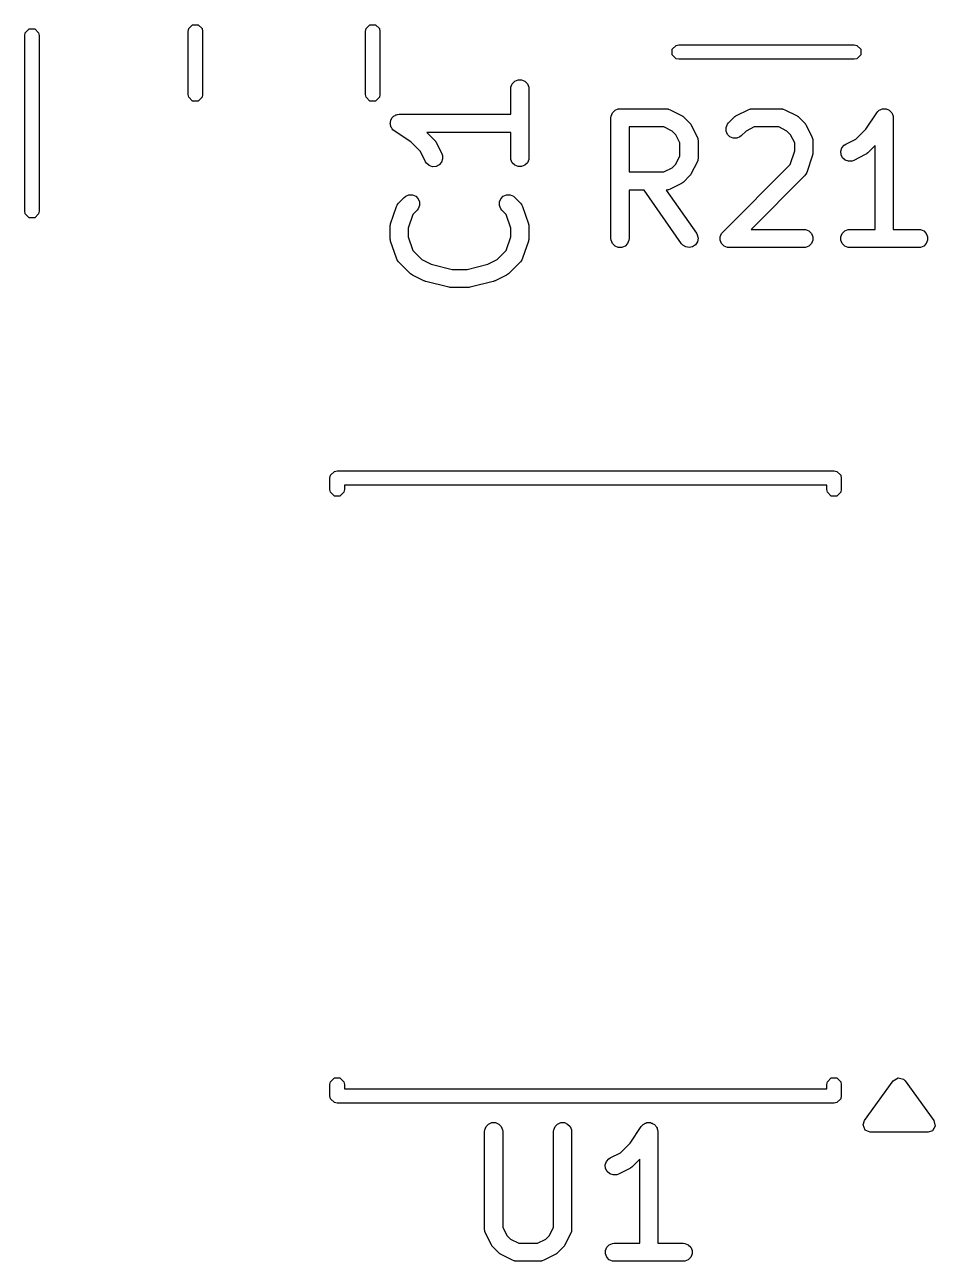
# Model space of a CAD drawing. Header units: millimetres. Extents: x 113.4 to 170.4, y -113 to -74.5.
# Drawn here: x 141.75 to 149.3, y -94.43 to -84.18 of the extents above; entities that cross this region are included whole.
import ezdxf

# ---------------------------------------------------------------- set-up
doc = ezdxf.new("R2010")
doc.units = ezdxf.units.MM
doc.layers.add('F.Silkscreen', color=41, linetype='CONTINUOUS', true_color=0xf2eda1)

msp = doc.modelspace()

# ---------------------------------------------------------------- linework, layer by layer
at = {"layer": 'F.Silkscreen', "linetype": 'CONTINUOUS'}
for p, q in [((141.754567, -84.249975), (141.787039, -84.217503)), ((141.787039, -84.217503), (141.832961, -84.217503)), ((141.832961, -84.217503), (141.865433, -84.249975)), ((143.105, -84.238748), (143.109567, -84.215787)), ((143.109567, -84.215787), (143.142039, -84.183315)), ((143.142039, -84.183315), (143.187961, -84.183315)), ((143.187961, -84.183315), (143.220433, -84.215787)), ((143.220433, -84.215787), (143.225, -84.238748)), ((144.575, -84.238748), (144.579567, -84.215787)), ((144.579567, -84.215787), (144.612039, -84.183315)), ((144.612039, -84.183315), (144.657961, -84.183315)), ((144.657961, -84.183315), (144.690433, -84.215787)), ((144.690433, -84.215787), (144.695, -84.238748)), ((141.75, -84.272936), (141.754567, -84.249975)), ((141.75, -85.727064), (141.75, -84.272936)), ((141.865433, -84.249975), (141.87, -84.272936)), ((141.87, -84.272936), (141.87, -85.727064)), ((143.105, -84.761252), (143.105, -84.238748)), ((143.225, -84.238748), (143.225, -84.761252)), ((144.575, -84.761252), (144.575, -84.238748)), ((144.695, -84.238748), (144.695, -84.761252)), ((147.117503, -84.387039), (147.149975, -84.354567)), ((147.117503, -84.432961), (147.117503, -84.387039)), ((147.149975, -84.354567), (147.172936, -84.35)), ((147.172936, -84.35), (148.627064, -84.35)), ((148.627064, -84.35), (148.650025, -84.354567)), ((148.650025, -84.354567), (148.682497, -84.387039)), ((148.682497, -84.387039), (148.682497, -84.432961)), ((147.149975, -84.465433), (147.117503, -84.432961)), ((147.172936, -84.47), (147.149975, -84.465433)), ((148.627064, -84.47), (147.172936, -84.47)), ((148.650025, -84.465433), (148.627064, -84.47)), ((148.682497, -84.432961), (148.650025, -84.465433)), ((145.779819, -84.714285), (145.78126, -84.699653)), ((145.779819, -84.924999), (145.779819, -84.714285)), ((145.78126, -84.699653), (145.792459, -84.672617)), ((145.792459, -84.672617), (145.813151, -84.651925)), ((145.813151, -84.651925), (145.840187, -84.640726)), ((145.840187, -84.640726), (145.869451, -84.640726)), ((145.869451, -84.640726), (145.896487, -84.651925)), ((145.896487, -84.651925), (145.917179, -84.672617)), ((145.917179, -84.672617), (145.928378, -84.699653)), ((145.928378, -84.699653), (145.929819, -84.714285)), ((145.929819, -84.714285), (145.929819, -85.285713)), ((143.109567, -84.784213), (143.105, -84.761252)), ((143.142039, -84.816685), (143.109567, -84.784213)), ((143.187961, -84.816685), (143.142039, -84.816685)), ((143.220433, -84.784213), (143.187961, -84.816685)), ((143.225, -84.761252), (143.220433, -84.784213)), ((144.579567, -84.784213), (144.575, -84.761252)), ((144.612039, -84.816685), (144.579567, -84.784213)), ((144.657961, -84.816685), (144.612039, -84.816685)), ((144.690433, -84.784213), (144.657961, -84.816685)), ((144.695, -84.761252), (144.690433, -84.784213)), ((144.801731, -84.947021), (144.8079, -84.942889)), ((144.8079, -84.942889), (144.813151, -84.937639)), ((144.813151, -84.937639), (144.81994, -84.934826)), ((144.81994, -84.934826), (144.826046, -84.930738)), ((144.826046, -84.930738), (144.833326, -84.929281)), ((144.833326, -84.929281), (144.840187, -84.92644)), ((144.840187, -84.92644), (144.854663, -84.925014)), ((144.854663, -84.925014), (144.85474, -84.924999)), ((144.85474, -84.924999), (144.854766, -84.925004)), ((144.854766, -84.925004), (144.854819, -84.924999)), ((144.854819, -84.924999), (145.779819, -84.924999)), ((146.610714, -84.954819), (146.612155, -84.940187)), ((146.612155, -84.940187), (146.623354, -84.913151)), ((146.623354, -84.913151), (146.644046, -84.892459)), ((146.644046, -84.892459), (146.671082, -84.88126)), ((146.671082, -84.88126), (146.685714, -84.879819)), ((146.685714, -84.879819), (147.066666, -84.879819)), ((147.066666, -84.879819), (147.081298, -84.88126)), ((147.081298, -84.88126), (147.083787, -84.882291)), ((147.083787, -84.882291), (147.086475, -84.882482)), ((147.086475, -84.882482), (147.100207, -84.887737)), ((147.100207, -84.887737), (147.195445, -84.935356)), ((147.195445, -84.935356), (147.201744, -84.93932)), ((147.201744, -84.93932), (147.203572, -84.940078)), ((147.203572, -84.940078), (147.205628, -84.941766)), ((147.205628, -84.941766), (147.207888, -84.943188)), ((147.207888, -84.943188), (147.209187, -84.944686)), ((147.63843, -84.944686), (147.63973, -84.943188)), ((147.63973, -84.943188), (147.641989, -84.941766)), ((147.641989, -84.941766), (147.644046, -84.940078)), ((147.644046, -84.940078), (147.645873, -84.93932)), ((147.645873, -84.93932), (147.652173, -84.935356)), ((147.652173, -84.935356), (147.747411, -84.887737)), ((147.747411, -84.887737), (147.761142, -84.882482)), ((147.761142, -84.882482), (147.763831, -84.88229)), ((147.763831, -84.88229), (147.76632, -84.88126)), ((147.76632, -84.88126), (147.780952, -84.879819)), ((147.780952, -84.879819), (148.019047, -84.879819)), ((148.019047, -84.879819), (148.033679, -84.88126)), ((148.033679, -84.88126), (148.036168, -84.882291)), ((148.036168, -84.882291), (148.038856, -84.882482)), ((148.038856, -84.882482), (148.052588, -84.887737)), ((148.052588, -84.887737), (148.147826, -84.935356)), ((148.147826, -84.935356), (148.154125, -84.93932)), ((148.154125, -84.93932), (148.155953, -84.940078)), ((148.155953, -84.940078), (148.158009, -84.941766)), ((148.158009, -84.941766), (148.160269, -84.943188)), ((148.160269, -84.943188), (148.161568, -84.944686)), ((148.722666, -85.049896), (148.813786, -84.913216)), ((148.813786, -84.913216), (148.81382, -84.913173)), ((148.81382, -84.913173), (148.81383, -84.913151)), ((148.81383, -84.913151), (148.813881, -84.913099)), ((148.813881, -84.913099), (148.823102, -84.901841)), ((148.823102, -84.901841), (148.829271, -84.897709)), ((148.829271, -84.897709), (148.834522, -84.892459)), ((148.834522, -84.892459), (148.841311, -84.889646)), ((148.841311, -84.889646), (148.847417, -84.885558)), ((148.847417, -84.885558), (148.854697, -84.884101)), ((148.854697, -84.884101), (148.861558, -84.88126)), ((148.861558, -84.88126), (148.868906, -84.88126)), ((148.868906, -84.88126), (148.876111, -84.879819)), ((148.876111, -84.879819), (148.883395, -84.88126)), ((148.883395, -84.88126), (148.890822, -84.88126)), ((148.890822, -84.88126), (148.89761, -84.884072)), ((148.89761, -84.884072), (148.904819, -84.885498)), ((148.904819, -84.885498), (148.910998, -84.889617)), ((148.910998, -84.889617), (148.917858, -84.892459)), ((148.917858, -84.892459), (148.923051, -84.897652)), ((148.923051, -84.897652), (148.929168, -84.90173)), ((148.929168, -84.90173), (148.933301, -84.907902)), ((148.933301, -84.907902), (148.93855, -84.913151)), ((148.93855, -84.913151), (148.941361, -84.919938)), ((148.941361, -84.919938), (148.945451, -84.926045)), ((148.945451, -84.926045), (148.946907, -84.933326)), ((148.946907, -84.933326), (148.949749, -84.940187)), ((148.949749, -84.940187), (148.951174, -84.954663)), ((144.779819, -85.000078), (144.78126, -84.992793)), ((144.78126, -85.007282), (144.779819, -85.000078)), ((144.78126, -84.985367), (144.784072, -84.978578)), ((144.78126, -84.992793), (144.78126, -84.985367)), ((144.78126, -85.014631), (144.78126, -85.007282)), ((144.784101, -85.021491), (144.78126, -85.014631)), ((144.784072, -84.978578), (144.785498, -84.97137)), ((144.785558, -85.028772), (144.784101, -85.021491)), ((144.785498, -84.97137), (144.789617, -84.965191)), ((144.789646, -85.034877), (144.785558, -85.028772)), ((144.789617, -84.965191), (144.792459, -84.958331)), ((144.792459, -85.041667), (144.789646, -85.034877)), ((144.792459, -84.958331), (144.797654, -84.953135)), ((144.797709, -85.046917), (144.792459, -85.041667)), ((144.797654, -84.953135), (144.801731, -84.947021)), ((146.610714, -85.954819), (146.610714, -84.954819)), ((147.048961, -85.029819), (146.760714, -85.029819)), ((146.760714, -85.029819), (146.760714, -85.403628)), ((147.117477, -85.064077), (147.048961, -85.029819)), ((147.209187, -84.944686), (147.214937, -84.949405)), ((147.214937, -84.949405), (147.262556, -84.997024)), ((147.262556, -84.997024), (147.267274, -85.002773)), ((147.267274, -85.002773), (147.268773, -85.004073)), ((147.268773, -85.004073), (147.270194, -85.006332)), ((147.270194, -85.006332), (147.271883, -85.008389)), ((147.271883, -85.008389), (147.27264, -85.010216)), ((147.27264, -85.010216), (147.276605, -85.016516)), ((147.276605, -85.016516), (147.324224, -85.111754)), ((147.564536, -85.035426), (147.575735, -85.008389)), ((147.564536, -85.064688), (147.564536, -85.035426)), ((147.575735, -85.008389), (147.585062, -84.997024)), ((147.585062, -84.997024), (147.632681, -84.949405)), ((147.632681, -84.949405), (147.63843, -84.944686)), ((147.798657, -85.029819), (147.730141, -85.064077)), ((148.001342, -85.029819), (147.798657, -85.029819)), ((148.069858, -85.064077), (148.001342, -85.029819)), ((148.161568, -84.944686), (148.167318, -84.949405)), ((148.167318, -84.949405), (148.214937, -84.997024)), ((148.214937, -84.997024), (148.219655, -85.002773)), ((148.219655, -85.002773), (148.221154, -85.004073)), ((148.221154, -85.004073), (148.222575, -85.006332)), ((148.222575, -85.006332), (148.224264, -85.008389)), ((148.224264, -85.008389), (148.225021, -85.010216)), ((148.225021, -85.010216), (148.228986, -85.016516)), ((148.228986, -85.016516), (148.276605, -85.111754)), ((148.951174, -84.954663), (148.95119, -84.95474)), ((148.95119, -84.95474), (148.951184, -84.954766)), ((148.951184, -84.954766), (148.95119, -84.954819)), ((148.95119, -84.954819), (148.95119, -85.879819)), ((144.801841, -85.053087), (144.797709, -85.046917)), ((144.813099, -85.062307), (144.801841, -85.053087)), ((144.813151, -85.062359), (144.813099, -85.062307)), ((144.813173, -85.062368), (144.813151, -85.062359)), ((144.813216, -85.062403), (144.813173, -85.062368)), ((144.949894, -85.153521), (144.813216, -85.062403)), ((145.779819, -85.074999), (145.083504, -85.074999)), ((145.083504, -85.074999), (145.145947, -85.137442)), ((145.145947, -85.137442), (145.150667, -85.143192)), ((145.150667, -85.143192), (145.152164, -85.144491)), ((145.152164, -85.144491), (145.153583, -85.146745)), ((145.153583, -85.146745), (145.155275, -85.148807)), ((145.779819, -85.285713), (145.779819, -85.074999)), ((147.147884, -85.094484), (147.117477, -85.064077)), ((147.182142, -85.163), (147.147884, -85.094484)), ((147.324224, -85.111754), (147.329479, -85.125485)), ((147.329479, -85.125485), (147.32967, -85.128174)), ((147.32967, -85.128174), (147.330701, -85.130663)), ((147.330701, -85.130663), (147.332142, -85.145295)), ((147.332142, -85.145295), (147.332142, -85.288152)), ((147.575735, -85.091725), (147.564536, -85.064688)), ((147.596427, -85.112417), (147.575735, -85.091725)), ((147.623464, -85.123616), (147.596427, -85.112417)), ((147.652726, -85.123616), (147.623464, -85.123616)), ((147.679763, -85.112417), (147.652726, -85.123616)), ((147.691128, -85.10309), (147.679763, -85.112417)), ((147.730141, -85.064077), (147.691128, -85.10309)), ((148.100265, -85.094484), (148.069858, -85.064077)), ((148.134523, -85.163), (148.100265, -85.094484)), ((148.276605, -85.111754), (148.28186, -85.125485)), ((148.28186, -85.125485), (148.282051, -85.128174)), ((148.282051, -85.128174), (148.283082, -85.130663)), ((148.283082, -85.130663), (148.284523, -85.145295)), ((148.284523, -85.145295), (148.284523, -85.240533)), ((148.556935, -85.173451), (148.641287, -85.131275)), ((148.641287, -85.131275), (148.722666, -85.049896)), ((145.031275, -85.234902), (144.949894, -85.153521)), ((145.073451, -85.319254), (145.031275, -85.234902)), ((145.155275, -85.148807), (145.156033, -85.150639)), ((145.156033, -85.150639), (145.159996, -85.156934)), ((145.159996, -85.156934), (145.207615, -85.252172)), ((147.182142, -85.270447), (147.182142, -85.163)), ((148.096351, -85.342876), (148.134523, -85.228363)), ((148.134523, -85.228363), (148.134523, -85.163)), ((148.283934, -85.249914), (148.283343, -85.252511)), ((148.284523, -85.240533), (148.283793, -85.247939)), ((148.283793, -85.247939), (148.283934, -85.249914)), ((148.516065, -85.231152), (148.525319, -85.203391)), ((148.518139, -85.260342), (148.516065, -85.231152)), ((148.525319, -85.203391), (148.544492, -85.181283)), ((148.544492, -85.181283), (148.556935, -85.173451)), ((148.732997, -85.250665), (148.731698, -85.252164)), ((148.738747, -85.245947), (148.732997, -85.250665)), ((148.80119, -85.183504), (148.738747, -85.245947)), ((148.80119, -85.879819), (148.80119, -85.183504)), ((145.081283, -85.331697), (145.073451, -85.319254)), ((145.103391, -85.35087), (145.081283, -85.331697)), ((145.131152, -85.360124), (145.103391, -85.35087)), ((145.186517, -85.344962), (145.160342, -85.35805)), ((145.20569, -85.322855), (145.186517, -85.344962)), ((145.214944, -85.295093), (145.20569, -85.322855)), ((145.207615, -85.252172), (145.21287, -85.265903)), ((145.21287, -85.265903), (145.214944, -85.295093)), ((145.78126, -85.300345), (145.779819, -85.285713)), ((145.792459, -85.327381), (145.78126, -85.300345)), ((145.813151, -85.348073), (145.792459, -85.327381)), ((145.840187, -85.359272), (145.813151, -85.348073)), ((145.896487, -85.348073), (145.869451, -85.359272)), ((145.917179, -85.327381), (145.896487, -85.348073)), ((145.928378, -85.300345), (145.917179, -85.327381)), ((145.929819, -85.285713), (145.928378, -85.300345)), ((147.117477, -85.36937), (147.147884, -85.338963)), ((147.147884, -85.338963), (147.182142, -85.270447)), ((147.324224, -85.321693), (147.276605, -85.416931)), ((147.329479, -85.307962), (147.324224, -85.321693)), ((147.32967, -85.305272), (147.329479, -85.307962)), ((147.330701, -85.302784), (147.32967, -85.305272)), ((147.332142, -85.288152), (147.330701, -85.302784)), ((147.537443, -85.901786), (148.096351, -85.342876)), ((148.280674, -85.264251), (148.233055, -85.407107)), ((148.282323, -85.256995), (148.280674, -85.264251)), ((148.283082, -85.255165), (148.282323, -85.256995)), ((148.283343, -85.252511), (148.283082, -85.255165)), ((148.531226, -85.286517), (148.518139, -85.260342)), ((148.553334, -85.30569), (148.531226, -85.286517)), ((148.581095, -85.314944), (148.553334, -85.30569)), ((148.610285, -85.31287), (148.581095, -85.314944)), ((148.624017, -85.307615), (148.610285, -85.31287)), ((148.719255, -85.259996), (148.624017, -85.307615)), ((148.725554, -85.256031), (148.719255, -85.259996)), ((148.727382, -85.255274), (148.725554, -85.256031)), ((148.729438, -85.253585), (148.727382, -85.255274)), ((148.731698, -85.252164), (148.729438, -85.253585)), ((145.160342, -85.35805), (145.131152, -85.360124)), ((145.869451, -85.359272), (145.840187, -85.359272)), ((146.760714, -85.403628), (147.048961, -85.403628)), ((147.048961, -85.403628), (147.117477, -85.36937)), ((147.262556, -85.436423), (147.214937, -85.484042)), ((147.267274, -85.430673), (147.262556, -85.436423)), ((147.268773, -85.429374), (147.267274, -85.430673)), ((147.270194, -85.427114), (147.268773, -85.429374)), ((147.271883, -85.425058), (147.270194, -85.427114)), ((147.27264, -85.42323), (147.271883, -85.425058)), ((147.276605, -85.416931), (147.27264, -85.42323)), ((148.214937, -85.436423), (147.771542, -85.879819)), ((148.224265, -85.425058), (148.214937, -85.436423)), ((148.225296, -85.422567), (148.224265, -85.425058)), ((148.227061, -85.420533), (148.225296, -85.422567)), ((148.233055, -85.407107), (148.227061, -85.420533)), ((146.88476, -85.553628), (146.760714, -85.553628)), ((146.760714, -85.553628), (146.760714, -85.954819)), ((147.1957, -85.997829), (146.88476, -85.553628)), ((147.081298, -85.552187), (147.067781, -85.553518)), ((147.067781, -85.553518), (147.318585, -85.91181)), ((147.083787, -85.551155), (147.081298, -85.552187)), ((147.086475, -85.550965), (147.083787, -85.551155)), ((147.100207, -85.54571), (147.086475, -85.550965)), ((147.195445, -85.498091), (147.100207, -85.54571)), ((147.201744, -85.494126), (147.195445, -85.498091)), ((147.203572, -85.493369), (147.201744, -85.494126)), ((147.205628, -85.49168), (147.203572, -85.493369)), ((147.207888, -85.490259), (147.205628, -85.49168)), ((147.209187, -85.48876), (147.207888, -85.490259)), ((147.214937, -85.484042), (147.209187, -85.48876)), ((144.849405, -85.661252), (144.897024, -85.613633)), ((144.897024, -85.613633), (144.908389, -85.604306)), ((144.908389, -85.604306), (144.935425, -85.593107)), ((144.935425, -85.593107), (144.964688, -85.593107)), ((144.964688, -85.593107), (144.991724, -85.604306)), ((144.991724, -85.604306), (145.012417, -85.624999)), ((145.012417, -85.624999), (145.023616, -85.652035)), ((145.023616, -85.652035), (145.023616, -85.681298)), ((145.686021, -85.652035), (145.697219, -85.624999)), ((145.686021, -85.681298), (145.686021, -85.652035)), ((145.697219, -85.624999), (145.717912, -85.604306)), ((145.717912, -85.604306), (145.744948, -85.593107)), ((145.744948, -85.593107), (145.774211, -85.593107)), ((145.774211, -85.593107), (145.801247, -85.604305)), ((145.801247, -85.604305), (145.812612, -85.613632)), ((145.812612, -85.613632), (145.860232, -85.661251)), ((141.754567, -85.750025), (141.75, -85.727064)), ((141.787039, -85.782497), (141.754567, -85.750025)), ((141.865433, -85.750025), (141.832961, -85.782497)), ((141.87, -85.727064), (141.865433, -85.750025)), ((144.783668, -85.833425), (144.831287, -85.690568)), ((144.831287, -85.690568), (144.837281, -85.677143)), ((144.837281, -85.677143), (144.839046, -85.675107)), ((144.839046, -85.675107), (144.840078, -85.672617)), ((144.840078, -85.672617), (144.849405, -85.661252)), ((144.96799, -85.754798), (144.929819, -85.869312)), ((145.00309, -85.719699), (144.96799, -85.754798)), ((145.012417, -85.708334), (145.00309, -85.719699)), ((145.023616, -85.681298), (145.012417, -85.708334)), ((145.69722, -85.708334), (145.686021, -85.681298)), ((145.706548, -85.7197), (145.69722, -85.708334)), ((145.741648, -85.754799), (145.706548, -85.7197)), ((145.779819, -85.869312), (145.741648, -85.754799)), ((145.860232, -85.661251), (145.86956, -85.672617)), ((145.86956, -85.672617), (145.87059, -85.675105)), ((145.87059, -85.675105), (145.872357, -85.677142)), ((145.872357, -85.677142), (145.878351, -85.690568)), ((145.878351, -85.690568), (145.92597, -85.833424)), ((141.832961, -85.782497), (141.787039, -85.782497)), ((144.779819, -85.857142), (144.780548, -85.849736)), ((144.779819, -85.95238), (144.779819, -85.857142)), ((144.780408, -85.847762), (144.780998, -85.845164)), ((144.780548, -85.849736), (144.780408, -85.847762)), ((144.780998, -85.845164), (144.78126, -85.84251)), ((144.78126, -85.84251), (144.782018, -85.840678)), ((144.782018, -85.840678), (144.783668, -85.833425)), ((145.92597, -85.833424), (145.927619, -85.840679)), ((145.927619, -85.840679), (145.928378, -85.84251)), ((145.928378, -85.84251), (145.928639, -85.845163)), ((145.928639, -85.845163), (145.92923, -85.847761)), ((145.92923, -85.847761), (145.929089, -85.849735)), ((145.929089, -85.849735), (145.929819, -85.857142)), ((145.929819, -85.857142), (145.929819, -85.95238)), ((144.780548, -85.959785), (144.779819, -85.95238)), ((144.780408, -85.96176), (144.780548, -85.959785)), ((144.780998, -85.964357), (144.780408, -85.96176)), ((144.78126, -85.967012), (144.780998, -85.964357)), ((144.782018, -85.968843), (144.78126, -85.967012)), ((144.929819, -85.869312), (144.929819, -85.940209)), ((144.929819, -85.940209), (144.96799, -86.054723)), ((145.741648, -86.054722), (145.779819, -85.94021)), ((145.779819, -85.94021), (145.779819, -85.869312)), ((145.928378, -85.967012), (145.927619, -85.968842)), ((145.928639, -85.964358), (145.928378, -85.967012)), ((145.92923, -85.961761), (145.928639, -85.964358)), ((145.929819, -85.95238), (145.929089, -85.959786)), ((145.929089, -85.959786), (145.92923, -85.961761)), ((146.612155, -85.969451), (146.610714, -85.954819)), ((146.760714, -85.954819), (146.759273, -85.969451)), ((147.318585, -85.91181), (147.325795, -85.924623)), ((147.325795, -85.924623), (147.332124, -85.953194)), ((147.332124, -85.953194), (147.327039, -85.982012)), ((147.516917, -85.940187), (147.528116, -85.913151)), ((147.516917, -85.969451), (147.516917, -85.940187)), ((147.528116, -85.913151), (147.537443, -85.901786)), ((147.771542, -85.879819), (148.209523, -85.879819)), ((148.209523, -85.879819), (148.224155, -85.88126)), ((148.224155, -85.88126), (148.251191, -85.892459)), ((148.251191, -85.892459), (148.271883, -85.913151)), ((148.271883, -85.913151), (148.283082, -85.940187)), ((148.283082, -85.940187), (148.283082, -85.969451)), ((148.516917, -85.940187), (148.528116, -85.913151)), ((148.516917, -85.969451), (148.516917, -85.940187)), ((148.528116, -85.913151), (148.548808, -85.892459)), ((148.548808, -85.892459), (148.575844, -85.88126)), ((148.575844, -85.88126), (148.590476, -85.879819)), ((148.590476, -85.879819), (148.80119, -85.879819)), ((148.95119, -85.879819), (149.161904, -85.879819)), ((149.161904, -85.879819), (149.176536, -85.88126)), ((149.176536, -85.88126), (149.203572, -85.892459)), ((149.203572, -85.892459), (149.224264, -85.913151)), ((149.224264, -85.913151), (149.235463, -85.940187)), ((149.235463, -85.940187), (149.235463, -85.969451)), ((144.783668, -85.976097), (144.782018, -85.968843)), ((144.831287, -86.118954), (144.783668, -85.976097)), ((144.96799, -86.054723), (145.042103, -86.128836)), ((145.667534, -86.128835), (145.741648, -86.054722)), ((145.92597, -85.976098), (145.878351, -86.118954)), ((145.927619, -85.968842), (145.92597, -85.976098)), ((146.623354, -85.996487), (146.612155, -85.969451)), ((146.644046, -86.017179), (146.623354, -85.996487)), ((146.671082, -86.028378), (146.644046, -86.017179)), ((146.700346, -86.028378), (146.671082, -86.028378)), ((146.727382, -86.017179), (146.700346, -86.028378)), ((146.748074, -85.996487), (146.727382, -86.017179)), ((146.759273, -85.969451), (146.748074, -85.996487)), ((147.205271, -86.008989), (147.1957, -85.997829)), ((147.22995, -86.024716), (147.205271, -86.008989)), ((147.258767, -86.029802), (147.22995, -86.024716)), ((147.287338, -86.023472), (147.258767, -86.029802)), ((147.311312, -86.00669), (147.287338, -86.023472)), ((147.327039, -85.982012), (147.311312, -86.00669)), ((147.528116, -85.996487), (147.516917, -85.969451)), ((147.548808, -86.017179), (147.528116, -85.996487)), ((147.575844, -86.028378), (147.548808, -86.017179)), ((147.590476, -86.029819), (147.575844, -86.028378)), ((148.209523, -86.029819), (147.590476, -86.029819)), ((148.224155, -86.028378), (148.209523, -86.029819)), ((148.251191, -86.017179), (148.224155, -86.028378)), ((148.271883, -85.996487), (148.251191, -86.017179)), ((148.283082, -85.969451), (148.271883, -85.996487)), ((148.528116, -85.996487), (148.516917, -85.969451)), ((148.548808, -86.017179), (148.528116, -85.996487)), ((148.575844, -86.028378), (148.548808, -86.017179)), ((148.590476, -86.029819), (148.575844, -86.028378)), ((149.161904, -86.029819), (148.590476, -86.029819)), ((149.176536, -86.028378), (149.161904, -86.029819)), ((149.203572, -86.017179), (149.176536, -86.028378)), ((149.224264, -85.996487), (149.203572, -86.017179)), ((149.235463, -85.969451), (149.224264, -85.996487)), ((144.837281, -86.132379), (144.831287, -86.118954)), ((144.839046, -86.134414), (144.837281, -86.132379)), ((144.840078, -86.136905), (144.839046, -86.134414)), ((144.849405, -86.14827), (144.840078, -86.136905)), ((144.944643, -86.243508), (144.849405, -86.14827)), ((145.042103, -86.128836), (145.11909, -86.167329)), ((145.11909, -86.167329), (145.292624, -86.210713)), ((145.417013, -86.210713), (145.590547, -86.167329)), ((145.590547, -86.167329), (145.667534, -86.128835)), ((145.860233, -86.14827), (145.764994, -86.243508)), ((145.869561, -86.136905), (145.860233, -86.14827)), ((145.870592, -86.134414), (145.869561, -86.136905)), ((145.872357, -86.13238), (145.870592, -86.134414)), ((145.878351, -86.118954), (145.872357, -86.13238)), ((144.950393, -86.248228), (144.944643, -86.243508)), ((144.951692, -86.249725), (144.950393, -86.248228)), ((144.953946, -86.251144), (144.951692, -86.249725)), ((144.956008, -86.252836), (144.953946, -86.251144)), ((144.95784, -86.253594), (144.956008, -86.252836)), ((144.964135, -86.257557), (144.95784, -86.253594)), ((145.059373, -86.305176), (144.964135, -86.257557)), ((145.292624, -86.210713), (145.417013, -86.210713)), ((145.745502, -86.257557), (145.650264, -86.305176)), ((145.751798, -86.253593), (145.745502, -86.257557)), ((145.753628, -86.252836), (145.751798, -86.253593)), ((145.755686, -86.251146), (145.753628, -86.252836)), ((145.757945, -86.249725), (145.755686, -86.251146)), ((145.759244, -86.248226), (145.757945, -86.249725)), ((145.764994, -86.243508), (145.759244, -86.248226)), ((145.060442, -86.305585), (145.059373, -86.305176)), ((145.060878, -86.305908), (145.060442, -86.305585)), ((145.067014, -86.3081), (145.060878, -86.305908)), ((145.073104, -86.310431), (145.067014, -86.3081)), ((145.073644, -86.310469), (145.073104, -86.310431)), ((145.074724, -86.310855), (145.073644, -86.310469)), ((145.2652, -86.358474), (145.074724, -86.310855)), ((145.267736, -86.358849), (145.2652, -86.358474)), ((145.268758, -86.359272), (145.267736, -86.358849)), ((145.27427, -86.359814), (145.268758, -86.359272)), ((145.279744, -86.360624), (145.27427, -86.359814)), ((145.280836, -86.360461), (145.279744, -86.360624)), ((145.28339, -86.360713), (145.280836, -86.360461)), ((145.426247, -86.360713), (145.28339, -86.360713)), ((145.4288, -86.360461), (145.426247, -86.360713)), ((145.429893, -86.360624), (145.4288, -86.360461)), ((145.435366, -86.359814), (145.429893, -86.360624)), ((145.440879, -86.359272), (145.435366, -86.359814)), ((145.4419, -86.358849), (145.440879, -86.359272)), ((145.444437, -86.358474), (145.4419, -86.358849)), ((145.634913, -86.310855), (145.444437, -86.358474)), ((145.635992, -86.310469), (145.634913, -86.310855)), ((145.636532, -86.310431), (145.635992, -86.310469)), ((145.642613, -86.308103), (145.636532, -86.310431)), ((145.648759, -86.305908), (145.642613, -86.308103)), ((145.649194, -86.305585), (145.648759, -86.305908)), ((145.650264, -86.305176), (145.649194, -86.305585)), ((144.284567, -87.917039), (144.317039, -87.884567)), ((144.317039, -87.884567), (144.34, -87.88)), ((144.34, -87.88), (148.46, -87.88)), ((148.46, -87.88), (148.482961, -87.884567)), ((148.482961, -87.884567), (148.515433, -87.917039)), ((144.28, -87.94), (144.284567, -87.917039)), ((144.28, -88.035), (144.28, -87.94)), ((148.4, -88), (144.4, -88)), ((144.4, -88), (144.4, -88.035)), ((148.4, -88.035), (148.4, -88)), ((148.515433, -87.917039), (148.52, -87.94)), ((148.52, -87.94), (148.52, -88.035)), ((144.284567, -88.057961), (144.28, -88.035)), ((144.317039, -88.090433), (144.284567, -88.057961)), ((144.362961, -88.090433), (144.317039, -88.090433)), ((144.395433, -88.057961), (144.362961, -88.090433)), ((144.4, -88.035), (144.395433, -88.057961)), ((148.404567, -88.057961), (148.4, -88.035)), ((148.437039, -88.090433), (148.404567, -88.057961)), ((148.482961, -88.090433), (148.437039, -88.090433)), ((148.515433, -88.057961), (148.482961, -88.090433)), ((148.52, -88.035), (148.515433, -88.057961)), ((144.284567, -92.942039), (144.317039, -92.909567)), ((144.317039, -92.909567), (144.362961, -92.909567)), ((144.362961, -92.909567), (144.395433, -92.942039)), ((148.404567, -92.942039), (148.437039, -92.909567)), ((148.437039, -92.909567), (148.482961, -92.909567)), ((148.482961, -92.909567), (148.515433, -92.942039)), ((148.711476, -93.26471), (148.951476, -92.93471)), ((148.951476, -92.93471), (148.990642, -92.910734)), ((148.990642, -92.910734), (149.03529, -92.921476)), ((149.03529, -92.921476), (149.048524, -92.93471)), ((149.048524, -92.93471), (149.288524, -93.26471)), ((144.28, -92.965), (144.284567, -92.942039)), ((144.28, -93.06), (144.28, -92.965)), ((144.395433, -92.942039), (144.4, -92.965)), ((144.4, -92.965), (144.4, -93)), ((144.4, -93), (148.4, -93)), ((148.4, -92.965), (148.404567, -92.942039)), ((148.4, -93), (148.4, -92.965)), ((148.515433, -92.942039), (148.52, -92.965)), ((148.52, -92.965), (148.52, -93.06)), ((144.284567, -93.082961), (144.28, -93.06)), ((144.317039, -93.115433), (144.284567, -93.082961)), ((144.34, -93.12), (144.317039, -93.115433)), ((148.46, -93.12), (144.34, -93.12)), ((148.482961, -93.115433), (148.46, -93.12)), ((148.515433, -93.082961), (148.482961, -93.115433)), ((148.52, -93.06), (148.515433, -93.082961)), ((145.563095, -93.354819), (145.564536, -93.340187)), ((145.564536, -93.340187), (145.575735, -93.313151)), ((145.575735, -93.313151), (145.596427, -93.292459)), ((145.596427, -93.292459), (145.623463, -93.28126)), ((145.623463, -93.28126), (145.652727, -93.28126)), ((145.652727, -93.28126), (145.679763, -93.292459)), ((145.679763, -93.292459), (145.700455, -93.313151)), ((145.700455, -93.313151), (145.711654, -93.340187)), ((145.711654, -93.340187), (145.713095, -93.354819)), ((146.134523, -93.354819), (146.135964, -93.340187)), ((146.135964, -93.340187), (146.147163, -93.313151)), ((146.147163, -93.313151), (146.167855, -93.292459)), ((146.167855, -93.292459), (146.194891, -93.28126)), ((146.194891, -93.28126), (146.224155, -93.28126)), ((146.224155, -93.28126), (146.251191, -93.292459)), ((146.251191, -93.292459), (146.271883, -93.313151)), ((146.271883, -93.313151), (146.283082, -93.340187)), ((146.283082, -93.340187), (146.284523, -93.354819)), ((146.770285, -93.449896), (146.861405, -93.313216)), ((146.861405, -93.313216), (146.861439, -93.313173)), ((146.861439, -93.313173), (146.861449, -93.313151)), ((146.861449, -93.313151), (146.8615, -93.313099)), ((146.8615, -93.313099), (146.870721, -93.301841)), ((146.870721, -93.301841), (146.87689, -93.297709)), ((146.87689, -93.297709), (146.882141, -93.292459)), ((146.882141, -93.292459), (146.88893, -93.289646)), ((146.88893, -93.289646), (146.895036, -93.285558)), ((146.895036, -93.285558), (146.902316, -93.284101)), ((146.902316, -93.284101), (146.909177, -93.28126)), ((146.909177, -93.28126), (146.916525, -93.28126)), ((146.916525, -93.28126), (146.92373, -93.279819)), ((146.92373, -93.279819), (146.931014, -93.28126)), ((146.931014, -93.28126), (146.938441, -93.28126)), ((146.938441, -93.28126), (146.945229, -93.284072)), ((146.945229, -93.284072), (146.952438, -93.285498)), ((146.952438, -93.285498), (146.958617, -93.289617)), ((146.958617, -93.289617), (146.965477, -93.292459)), ((146.965477, -93.292459), (146.97067, -93.297652)), ((146.97067, -93.297652), (146.976787, -93.30173)), ((146.976787, -93.30173), (146.98092, -93.307902)), ((146.98092, -93.307902), (146.986169, -93.313151)), ((146.986169, -93.313151), (146.98898, -93.319938)), ((146.98898, -93.319938), (146.99307, -93.326045)), ((146.99307, -93.326045), (146.994526, -93.333326)), ((146.994526, -93.333326), (146.997368, -93.340187)), ((146.997368, -93.340187), (146.998793, -93.354663)), ((148.7, -93.3), (148.711476, -93.26471)), ((148.717574, -93.342426), (148.7, -93.3)), ((148.76, -93.36), (148.717574, -93.342426)), ((149.299266, -93.309358), (149.27529, -93.348524)), ((149.288524, -93.26471), (149.299266, -93.309358)), ((145.563095, -94.164342), (145.563095, -93.354819)), ((145.713095, -93.354819), (145.713095, -94.146637)), ((146.134523, -94.146637), (146.134523, -93.354819)), ((146.284523, -93.354819), (146.284523, -94.164342)), ((146.998793, -93.354663), (146.998809, -93.35474)), ((146.998809, -93.35474), (146.998803, -93.354766)), ((146.998803, -93.354766), (146.998809, -93.354819)), ((146.998809, -93.354819), (146.998809, -94.279819)), ((149.24, -93.36), (148.76, -93.36)), ((149.27529, -93.348524), (149.24, -93.36)), ((146.604554, -93.573451), (146.688906, -93.531275)), ((146.688906, -93.531275), (146.770285, -93.449896)), ((146.563684, -93.631152), (146.572938, -93.603391)), ((146.565758, -93.660342), (146.563684, -93.631152)), ((146.572938, -93.603391), (146.592111, -93.581283)), ((146.592111, -93.581283), (146.604554, -93.573451)), ((146.779317, -93.652164), (146.777057, -93.653585)), ((146.780616, -93.650665), (146.779317, -93.652164)), ((146.786366, -93.645947), (146.780616, -93.650665)), ((146.848809, -93.583504), (146.786366, -93.645947)), ((146.848809, -94.279819), (146.848809, -93.583504)), ((146.578845, -93.686517), (146.565758, -93.660342)), ((146.600953, -93.70569), (146.578845, -93.686517)), ((146.628714, -93.714944), (146.600953, -93.70569)), ((146.657904, -93.71287), (146.628714, -93.714944)), ((146.671636, -93.707615), (146.657904, -93.71287)), ((146.766874, -93.659996), (146.671636, -93.707615)), ((146.773173, -93.656031), (146.766874, -93.659996)), ((146.775001, -93.655274), (146.773173, -93.656031)), ((146.777057, -93.653585), (146.775001, -93.655274)), ((145.564536, -94.178974), (145.563095, -94.164342)), ((145.713095, -94.146637), (145.747353, -94.215153)), ((146.100264, -94.215153), (146.134523, -94.146637)), ((146.284523, -94.164342), (146.283082, -94.178974)), ((145.565567, -94.181463), (145.564536, -94.178974)), ((145.565758, -94.184151), (145.565567, -94.181463)), ((145.571013, -94.197883), (145.565758, -94.184151)), ((145.618632, -94.293121), (145.571013, -94.197883)), ((145.747353, -94.215153), (145.77776, -94.245561)), ((145.77776, -94.245561), (145.846276, -94.279819)), ((146.001342, -94.279819), (146.069857, -94.245561)), ((146.069857, -94.245561), (146.100264, -94.215153)), ((146.276605, -94.197883), (146.228986, -94.293121)), ((146.28186, -94.184152), (146.276605, -94.197883)), ((146.282051, -94.181462), (146.28186, -94.184152)), ((146.283082, -94.178974), (146.282051, -94.181462)), ((145.622595, -94.299417), (145.618632, -94.293121)), ((145.623353, -94.301247), (145.622595, -94.299417)), ((145.625042, -94.303305), (145.623353, -94.301247)), ((145.626464, -94.305564), (145.625042, -94.303305)), ((145.627962, -94.306863), (145.626464, -94.305564)), ((145.63268, -94.312612), (145.627962, -94.306863)), ((145.680299, -94.360232), (145.63268, -94.312612)), ((145.686048, -94.36495), (145.680299, -94.360232)), ((145.687349, -94.36645), (145.686048, -94.36495)), ((145.689608, -94.367872), (145.687349, -94.36645)), ((145.691665, -94.36956), (145.689608, -94.367872)), ((145.693492, -94.370317), (145.691665, -94.36956)), ((145.846276, -94.279819), (146.001342, -94.279819)), ((146.155953, -94.36956), (146.154125, -94.370317)), ((146.158009, -94.367872), (146.155953, -94.36956)), ((146.160269, -94.36645), (146.158009, -94.367872)), ((146.161569, -94.36495), (146.160269, -94.36645)), ((146.167319, -94.360232), (146.161569, -94.36495)), ((146.214937, -94.312613), (146.167319, -94.360232)), ((146.219655, -94.306863), (146.214937, -94.312613)), ((146.221154, -94.305564), (146.219655, -94.306863)), ((146.222575, -94.303305), (146.221154, -94.305564)), ((146.224265, -94.301247), (146.222575, -94.303305)), ((146.225022, -94.299417), (146.224265, -94.301247)), ((146.228986, -94.293121), (146.225022, -94.299417)), ((146.564536, -94.340187), (146.575735, -94.313151)), ((146.564536, -94.369451), (146.564536, -94.340187)), ((146.575735, -94.396487), (146.564536, -94.369451)), ((146.575735, -94.313151), (146.596427, -94.292459)), ((146.596427, -94.292459), (146.623463, -94.28126)), ((146.623463, -94.28126), (146.638095, -94.279819)), ((146.638095, -94.279819), (146.848809, -94.279819)), ((146.998809, -94.279819), (147.209523, -94.279819)), ((147.209523, -94.279819), (147.224155, -94.28126)), ((147.224155, -94.28126), (147.251191, -94.292459)), ((147.251191, -94.292459), (147.271883, -94.313151)), ((147.271883, -94.313151), (147.283082, -94.340187)), ((147.283082, -94.369451), (147.271883, -94.396487)), ((147.283082, -94.340187), (147.283082, -94.369451)), ((145.699792, -94.374282), (145.693492, -94.370317)), ((145.79503, -94.421901), (145.699792, -94.374282)), ((145.808761, -94.427156), (145.79503, -94.421901)), ((145.81145, -94.427347), (145.808761, -94.427156)), ((145.813939, -94.428378), (145.81145, -94.427347)), ((145.828571, -94.429819), (145.813939, -94.428378)), ((146.019047, -94.429819), (145.828571, -94.429819)), ((146.033679, -94.428378), (146.019047, -94.429819)), ((146.036168, -94.427346), (146.033679, -94.428378)), ((146.038856, -94.427156), (146.036168, -94.427346)), ((146.052588, -94.421901), (146.038856, -94.427156)), ((146.147826, -94.374282), (146.052588, -94.421901)), ((146.154125, -94.370317), (146.147826, -94.374282)), ((146.596427, -94.417179), (146.575735, -94.396487)), ((146.623463, -94.428378), (146.596427, -94.417179)), ((146.638095, -94.429819), (146.623463, -94.428378)), ((147.209523, -94.429819), (146.638095, -94.429819)), ((147.224155, -94.428378), (147.209523, -94.429819)), ((147.251191, -94.417179), (147.224155, -94.428378)), ((147.271883, -94.396487), (147.251191, -94.417179))]:
    msp.add_line(p, q, dxfattribs=at)

doc.saveas('drawing.dxf')
